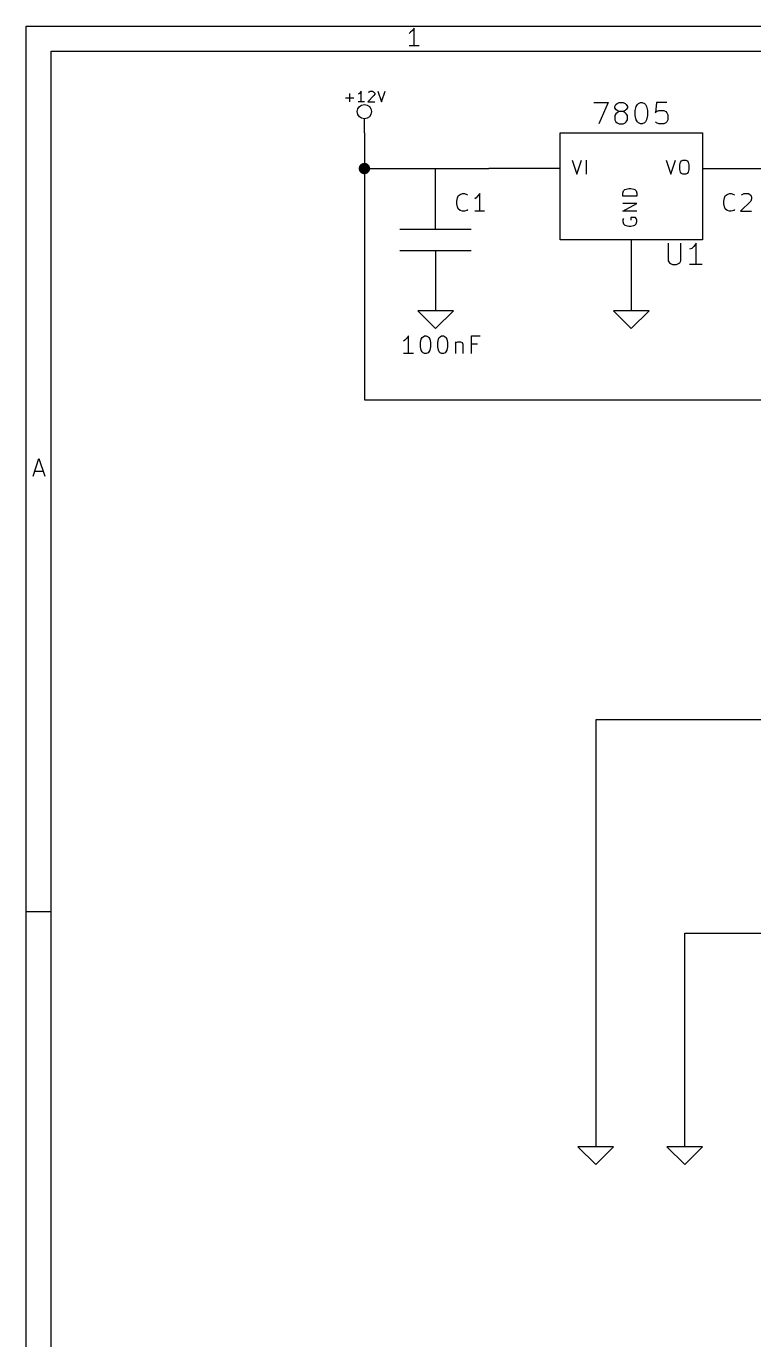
# Model space of a CAD drawing. Extents: x 4000 to 113000, y 4000 to 78670.
# Drawn here: x 4000 to 24440, y 41745 to 78670 of the extents above; entities that cross this region are included whole.
import ezdxf

# ---------------------------------------------------------------- set-up
doc = ezdxf.new("R2010")
doc.units = 0
for name, color, linetype in [('BLACK', 1, 'CONTINUOUS'), ('CYAN', 4, 'CONTINUOUS'), ('GREEN', 3, 'CONTINUOUS'), ('RED', 5, 'CONTINUOUS')]:
    doc.layers.add(name, color=color, linetype=linetype)

msp = doc.modelspace()

# ---------------------------------------------------------------- linework, layer by layer
at = {"layer": 'BLACK'}
for p, q in [((4000, 78670), (113000, 78670)), ((4000, 4000), (4000, 78670)), ((14800, 78500), (14760, 78470)), ((14850, 78550), (14800, 78500)), ((14900, 78620), (14850, 78550)), ((14900, 78120), (14900, 78620)), ((4700, 77970), (112300, 77970)), ((4700, 4700), (4700, 77970)), ((15040, 78120), (14760, 78120)), ((13380, 76810), (13360, 76780)), ((13410, 76850), (13380, 76810)), ((13410, 76550), (13410, 76850)), ((13620, 76820), (13630, 76830)), ((13630, 76830), (13660, 76850)), ((13660, 76850), (13730, 76850)), ((13730, 76850), (13760, 76830)), ((13760, 76830), (13770, 76820)), ((13770, 76820), (13790, 76790)), ((13880, 76850), (13980, 76550)), ((13980, 76550), (14080, 76850)), ((12970, 76660), (13200, 76660)), ((13090, 76550), (13090, 76780)), ((13360, 76780), (13330, 76760)), ((13500, 76550), (13330, 76550)), ((13770, 76720), (13600, 76550)), ((13600, 76550), (13790, 76550)), ((13790, 76760), (13770, 76720)), ((13790, 76790), (13790, 76760)), ((19950, 76530), (20350, 76530)), ((20350, 76530), (20090, 75930)), ((20540, 76410), (20570, 76470)), ((20570, 76470), (20600, 76500)), ((20600, 76500), (20660, 76530)), ((20660, 76530), (20770, 76530)), ((20770, 76530), (20830, 76500)), ((20830, 76500), (20860, 76470)), ((20860, 76470), (20890, 76410)), ((21140, 76410), (21170, 76470)), ((21170, 76470), (21200, 76500)), ((21200, 76500), (21260, 76530)), ((21260, 76530), (21310, 76530)), ((21310, 76530), (21370, 76500)), ((21370, 76500), (21400, 76470)), ((21400, 76470), (21430, 76410)), ((21710, 76530), (21680, 76240)), ((22000, 76530), (21710, 76530)), ((20540, 76380), (20540, 76410)), ((20570, 76330), (20540, 76380)), ((20570, 76210), (20540, 76160)), ((20540, 76160), (20540, 76040)), ((20600, 76300), (20570, 76330)), ((20600, 76240), (20570, 76210)), ((20660, 76270), (20600, 76300)), ((20660, 76270), (20600, 76240)), ((20770, 76270), (20660, 76270)), ((20830, 76300), (20770, 76270)), ((20830, 76240), (20770, 76270)), ((20860, 76330), (20830, 76300)), ((20860, 76210), (20830, 76240)), ((20890, 76380), (20860, 76330)), ((20890, 76160), (20860, 76210)), ((20890, 76410), (20890, 76380)), ((20890, 76040), (20890, 76160)), ((21110, 76300), (21140, 76410)), ((21110, 76160), (21110, 76300)), ((21140, 76040), (21110, 76160)), ((21430, 76410), (21460, 76300)), ((21460, 76160), (21430, 76040)), ((21460, 76300), (21460, 76160)), ((21680, 76240), (21710, 76270)), ((21710, 76270), (21770, 76300)), ((21770, 76300), (21910, 76300)), ((21910, 76300), (21970, 76270)), ((21970, 76270), (22000, 76240)), ((22000, 76240), (22030, 76180)), ((22030, 76180), (22030, 76040)), ((20540, 76040), (20570, 75980)), ((20570, 75980), (20600, 75960)), ((20600, 75960), (20660, 75930)), ((20660, 75930), (20770, 75930)), ((20770, 75930), (20830, 75960)), ((20830, 75960), (20860, 75980)), ((20860, 75980), (20890, 76040)), ((21170, 75980), (21140, 76040)), ((21200, 75960), (21170, 75980)), ((21260, 75930), (21200, 75960)), ((21310, 75930), (21260, 75930)), ((21370, 75960), (21310, 75930)), ((21400, 75980), (21370, 75960)), ((21430, 76040), (21400, 75980)), ((21710, 75960), (21680, 75980)), ((21770, 75930), (21710, 75960)), ((21910, 75930), (21770, 75930)), ((21970, 75960), (21910, 75930)), ((22000, 75980), (21970, 75960)), ((22030, 76040), (22000, 75980)), ((14640, 69850), (14600, 69820)), ((14690, 69900), (14640, 69850)), ((14740, 69970), (14690, 69900)), ((14740, 69470), (14740, 69970)), ((15080, 69780), (15100, 69870)), ((15100, 69870), (15120, 69920)), ((15120, 69920), (15150, 69940)), ((15150, 69940), (15190, 69970)), ((15190, 69970), (15240, 69970)), ((15240, 69970), (15290, 69940)), ((15290, 69940), (15310, 69920)), ((15310, 69920), (15340, 69870)), ((15340, 69870), (15360, 69780)), ((15560, 69780), (15580, 69870)), ((15580, 69870), (15600, 69920)), ((15600, 69920), (15630, 69940)), ((15630, 69940), (15670, 69970)), ((15670, 69970), (15720, 69970)), ((15720, 69970), (15770, 69940)), ((15770, 69940), (15790, 69920)), ((15790, 69920), (15820, 69870)), ((15820, 69870), (15840, 69780)), ((16060, 69800), (16060, 69470)), ((16080, 69780), (16130, 69800)), ((16130, 69800), (16200, 69800)), ((16200, 69800), (16250, 69780)), ((16510, 69470), (16510, 69970)), ((16510, 69970), (16750, 69970)), ((14880, 69470), (14600, 69470)), ((15080, 69660), (15080, 69780)), ((15100, 69560), (15080, 69660)), ((15120, 69520), (15100, 69560)), ((15150, 69490), (15120, 69520)), ((15190, 69470), (15150, 69490)), ((15240, 69470), (15190, 69470)), ((15290, 69490), (15240, 69470)), ((15310, 69520), (15290, 69490)), ((15340, 69560), (15310, 69520)), ((15360, 69660), (15340, 69560)), ((15360, 69780), (15360, 69660)), ((15560, 69660), (15560, 69780)), ((15580, 69560), (15560, 69660)), ((15600, 69520), (15580, 69560)), ((15630, 69490), (15600, 69520)), ((15670, 69470), (15630, 69490)), ((15720, 69470), (15670, 69470)), ((15770, 69490), (15720, 69470)), ((15790, 69520), (15770, 69490)), ((15820, 69560), (15790, 69520)), ((15840, 69660), (15820, 69560)), ((15840, 69780), (15840, 69660)), ((16060, 69750), (16080, 69780)), ((16250, 69780), (16270, 69730)), ((16270, 69730), (16270, 69470)), ((16680, 69730), (16510, 69730)), ((4190, 66020), (4350, 66520)), ((4350, 66520), (4520, 66020)), ((4240, 66160), (4470, 66160)), ((4000, 53780), (4700, 53780))]:
    msp.add_line(p, q, dxfattribs=at)
at = {"layer": 'CYAN'}
for p, q in [((19340, 74910), (19470, 74510)), ((19470, 74510), (19600, 74910)), ((19740, 74510), (19740, 74910)), ((21980, 74910), (22110, 74510)), ((22110, 74510), (22240, 74910)), ((22360, 74770), (22380, 74850)), ((22360, 74640), (22360, 74770)), ((22380, 74570), (22360, 74640)), ((22380, 74850), (22410, 74890)), ((22410, 74890), (22450, 74910)), ((22450, 74910), (22530, 74910)), ((22530, 74910), (22570, 74890)), ((22570, 74890), (22600, 74850)), ((22600, 74850), (22620, 74770)), ((22620, 74640), (22600, 74570)), ((22620, 74770), (22620, 74640)), ((22410, 74530), (22380, 74570)), ((22450, 74510), (22410, 74530)), ((22530, 74510), (22450, 74510)), ((22570, 74530), (22530, 74510)), ((22600, 74570), (22570, 74530)), ((16100, 73750), (16120, 73850)), ((16120, 73850), (16140, 73900)), ((16140, 73900), (16190, 73940)), ((16190, 73940), (16260, 73970)), ((16260, 73970), (16310, 73970)), ((16310, 73970), (16380, 73940)), ((16380, 73940), (16400, 73920)), ((16640, 73850), (16600, 73820)), ((16690, 73900), (16640, 73850)), ((16740, 73970), (16690, 73900)), ((16740, 73470), (16740, 73970)), ((20760, 73980), (20780, 74040)), ((20760, 73890), (20760, 73980)), ((21160, 73890), (20760, 73890)), ((20780, 74040), (20820, 74080)), ((20820, 74080), (20860, 74090)), ((20860, 74090), (20930, 74110)), ((20930, 74110), (20990, 74110)), ((20990, 74110), (21070, 74090)), ((21070, 74090), (21100, 74080)), ((21100, 74080), (21140, 74040)), ((21140, 74040), (21160, 73980)), ((21160, 73980), (21160, 73890)), ((23600, 73750), (23620, 73850)), ((23620, 73850), (23640, 73900)), ((23640, 73900), (23690, 73940)), ((23690, 73940), (23760, 73970)), ((23760, 73970), (23810, 73970)), ((23810, 73970), (23880, 73940)), ((23880, 73940), (23900, 73920)), ((24100, 73920), (24120, 73940)), ((24120, 73940), (24170, 73970)), ((24170, 73970), (24290, 73970)), ((24290, 73970), (24330, 73940)), ((24330, 73940), (24360, 73920)), ((24360, 73920), (24380, 73870)), ((24380, 73870), (24380, 73820)), ((16100, 73680), (16100, 73750)), ((16120, 73590), (16100, 73680)), ((16140, 73540), (16120, 73590)), ((16190, 73490), (16140, 73540)), ((16260, 73470), (16190, 73490)), ((16380, 73490), (16310, 73470)), ((16400, 73520), (16380, 73490)), ((20760, 73470), (21160, 73690)), ((21160, 73690), (20760, 73690)), ((23600, 73680), (23600, 73750)), ((23620, 73590), (23600, 73680)), ((23640, 73540), (23620, 73590)), ((23690, 73490), (23640, 73540)), ((23760, 73470), (23690, 73490)), ((23880, 73490), (23810, 73470)), ((23900, 73520), (23880, 73490)), ((24360, 73750), (24070, 73470)), ((24380, 73820), (24360, 73750)), ((16310, 73470), (16260, 73470)), ((16880, 73470), (16600, 73470)), ((21160, 73470), (20760, 73470)), ((20780, 73270), (20760, 73240)), ((20760, 73240), (20760, 73180)), ((20760, 73180), (20780, 73120)), ((20780, 73120), (20820, 73080)), ((21120, 73290), (20990, 73290)), ((20990, 73290), (20990, 73220)), ((21100, 73080), (21140, 73120)), ((21140, 73270), (21120, 73290)), ((21160, 73220), (21140, 73270)), ((21140, 73120), (21160, 73180)), ((21160, 73180), (21160, 73220)), ((23810, 73470), (23760, 73470)), ((24070, 73470), (24380, 73470)), ((20820, 73080), (20860, 73070)), ((20860, 73070), (20930, 73050)), ((20930, 73050), (20990, 73050)), ((20990, 73050), (21070, 73070)), ((21070, 73070), (21100, 73080)), ((22040, 72570), (22040, 72080)), ((22390, 72080), (22390, 72570)), ((22700, 72420), (22640, 72400)), ((22760, 72480), (22700, 72420)), ((22820, 72570), (22760, 72480)), ((22820, 71970), (22820, 72570)), ((22040, 72080), (22070, 72020)), ((22070, 72020), (22100, 72000)), ((22330, 72000), (22360, 72020)), ((22360, 72020), (22390, 72080)), ((22100, 72000), (22160, 71970)), ((22160, 71970), (22270, 71970)), ((22270, 71970), (22330, 72000)), ((22990, 71970), (22640, 71970))]:
    msp.add_line(p, q, dxfattribs=at)
at = {"layer": 'GREEN'}
for p, q in [((13500, 75670), (13500, 68170)), ((13500, 74670), (17000, 74670)), ((21000, 71670), (21000, 70670)), ((13500, 68170), (67000, 68170)), ((25000, 59170), (20000, 59170)), ((20000, 59170), (20000, 47170)), ((22500, 47170), (22500, 53170)), ((22500, 53170), (25000, 53170))]:
    msp.add_line(p, q, dxfattribs=at)
at = {"layer": 'GREEN', "const_width": 160}
msp.add_lwpolyline([(13420, 74670, 1), (13580, 74670, 1)], format="xyb", close=True, dxfattribs=at)
at = {"layer": 'RED'}
for p, q in [((13500, 75670), (13500, 76070)), ((19000, 72670), (19000, 75670)), ((19000, 75670), (23000, 75670)), ((23000, 75670), (23000, 72670)), ((15500, 72970), (15500, 74670)), ((19000, 74670), (17000, 74670)), ((23000, 74670), (25000, 74670)), ((14500, 72970), (16500, 72970)), ((23000, 72670), (19000, 72670)), ((21000, 72670), (21000, 71670)), ((14500, 72370), (16500, 72370)), ((15500, 72370), (15500, 70670)), ((15000, 70670), (15500, 70170)), ((16000, 70670), (15000, 70670)), ((15500, 70170), (16000, 70670)), ((20500, 70670), (21000, 70170)), ((21500, 70670), (20500, 70670)), ((21000, 70170), (21500, 70670)), ((19500, 47170), (20000, 46670)), ((20500, 47170), (19500, 47170)), ((20000, 46670), (20500, 47170)), ((22000, 47170), (22500, 46670)), ((23000, 47170), (22000, 47170)), ((22500, 46670), (23000, 47170))]:
    msp.add_line(p, q, dxfattribs=at)
msp.add_circle((13500, 76270), 200, dxfattribs=at)

doc.saveas('drawing.dxf')
